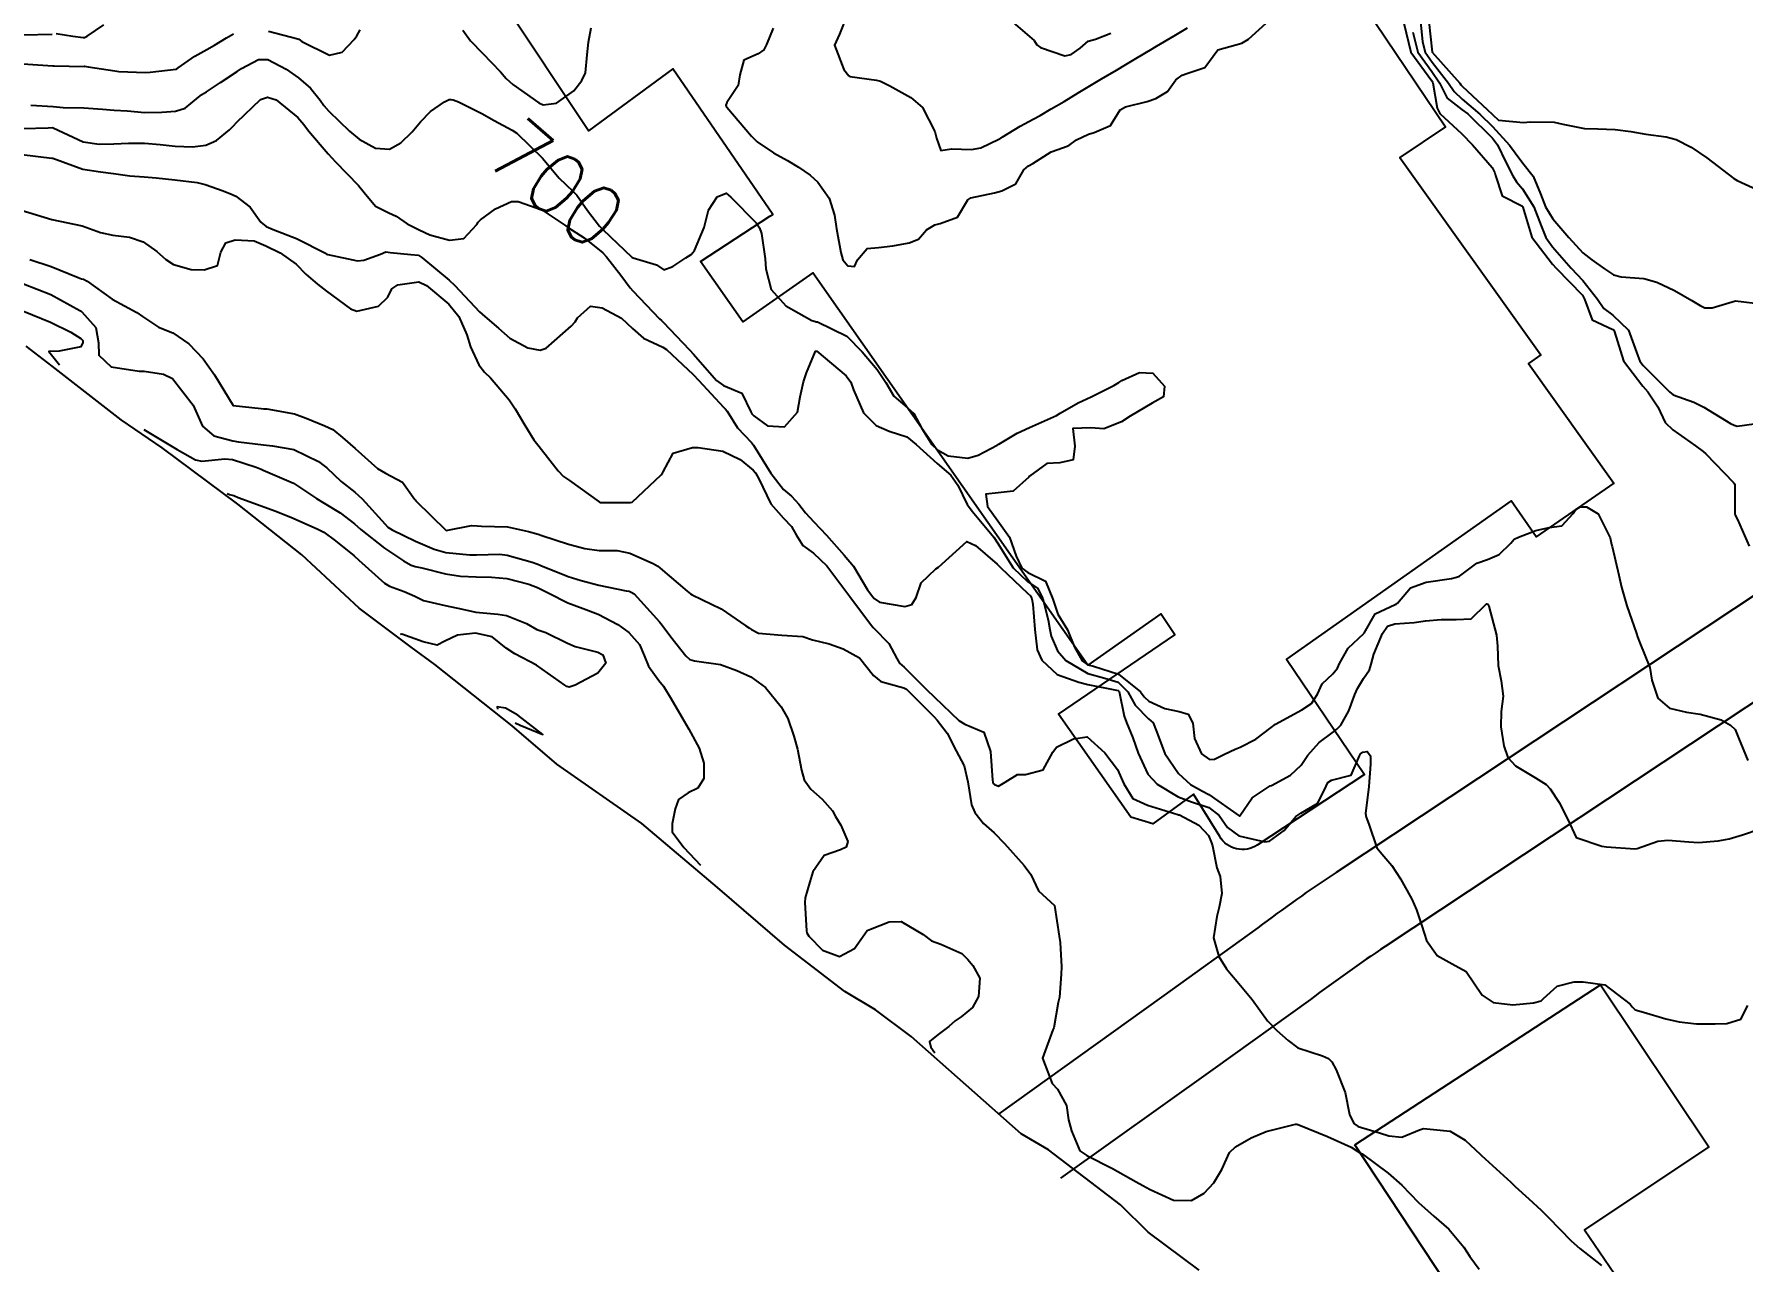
# Model space of a CAD drawing. Header units: metres. Extents: x 298520 to 308411, y 7433745 to 7450750.
# Drawn here: x 300711.7 to 300823.2, y 7443878.6 to 7443958.8 of the extents above; entities that cross this region are included whole.
import ezdxf
from ezdxf.enums import TextEntityAlignment as Align

# ---------------------------------------------------------------- set-up
doc = ezdxf.new("R2010")
doc.units = ezdxf.units.M
doc.header["$LTSCALE"] = 10
for name, color, linetype in [('Area', 45, 'Continuous'), ('Cotas', 45, 'Continuous'), ('Curvas de Nivel 1m', 11, 'Continuous'), ('Curvas de Nivel 5m', 15, 'Continuous'), ('Edificações', 30, 'Continuous'), ('Vias Primárias', 230, 'Continuous')]:
    doc.layers.add(name, color=color, linetype=linetype)
doc.styles.add('Style-STANDARD', font='STANDARD.shx')

msp = doc.modelspace()

# ---------------------------------------------------------------- linework, layer by layer
at = {"layer": 'Area'}
msp.add_polyline3d([(300787.75, 7443878.11, 704.31), (300784.42, 7443880.59, 711.2), (300782.61, 7443882.37, 711.07), (300777.91, 7443885.96, 703.92), (300776.13, 7443887.01, 704.03), (300768.95, 7443893.35, 705.22), (300766.62, 7443895.1, 705.02), (300764.62, 7443896.29, 705.24), (300760.67, 7443899.32, 704.87), (300756.3, 7443903.1, 705.3), (300751.37, 7443907.27, 706.89), (300745.81, 7443911.14, 706.77), (300742.89, 7443913.65, 707.03), (300737.84, 7443917.65, 707.16), (300736.3, 7443918.79, 707.02), (300732.9, 7443921.33, 706.66), (300729.16, 7443924.81, 706.37), (300724.99, 7443928.12, 706.43), (300720.04, 7443931.8, 705.34), (300717.36, 7443933.64, 705.52), (300712.86, 7443937.13, 705.28), (300711.17, 7443938.45, 704.9)], dxfattribs=at)
at = {"layer": 'Curvas de Nivel 1m', "flags": 128}
for points, elevation in [([(300713.12, 7443958.86), (300714.2, 7443958.69), (300714.88, 7443958.59), (300714.97, 7443958.6), (300715.14, 7443958.68), (300716.23, 7443959.42)], 698), ([(300739.67, 7443959.08), (300740.18, 7443958.38), (300740.96, 7443957.57), (300742.13, 7443956.36), (300742.5, 7443955.92), (300742.93, 7443955.53), (300744.64, 7443954.33), (300744.92, 7443954.21), (300745.78, 7443954.32), (300746.93, 7443955.11), (300747.45, 7443955.79), (300747.68, 7443956.29), (300747.8, 7443957.46), (300747.88, 7443958.29), (300748.05, 7443959.22)], 699), ([(300759.93, 7443959.2), (300759.49, 7443958.15), (300759.33, 7443957.79), (300758.96, 7443957.54), (300758.01, 7443957.12), (300757.76, 7443956.17), (300757.64, 7443955.47), (300756.92, 7443954.35), (300756.85, 7443954.18), (300756.87, 7443954.12), (300756.92, 7443954.05), (300758.51, 7443952.16), (300758.9, 7443951.78), (300759.96, 7443951.07), (300760.88, 7443950.57), (300761.59, 7443950.13), (300762.35, 7443949.6), (300762.86, 7443949.16), (300763.59, 7443948.1), (300763.94, 7443947), (300764.08, 7443946.1), (300764.35, 7443944.55), (300764.49, 7443944.09), (300764.8, 7443943.68), (300765.24, 7443943.64), (300765.45, 7443944.08), (300766.08, 7443944.81), (300766.81, 7443944.88), (300767.75, 7443944.99), (300768.81, 7443945.2), (300769.42, 7443945.43), (300769.94, 7443946.03), (300770.49, 7443946.36), (300770.83, 7443946.45), (300771.98, 7443946.86), (300772.65, 7443947.99), (300772.85, 7443948.13), (300774.38, 7443948.45), (300774.86, 7443948.58), (300775.78, 7443949.04), (300776.31, 7443949.96), (300776.61, 7443950.22), (300776.88, 7443950.38), (300778.08, 7443951.13), (300778.89, 7443951.42), (300779.25, 7443951.55), (300779.74, 7443951.91), (300780.53, 7443952.28), (300780.9, 7443952.39), (300781.95, 7443952.85), (300782.6, 7443953.87), (300782.93, 7443954.08), (300784.36, 7443954.42), (300784.93, 7443954.62), (300785.69, 7443955.08), (300786.23, 7443955.84), (300786.63, 7443956.15), (300786.95, 7443956.25), (300788.12, 7443956.65), (300788.97, 7443957.8), (300790.53, 7443958.23), (300790.98, 7443958.5), (300792.37, 7443959.76)], 699), ([(300764.76, 7443960.09), (300764.26, 7443958.82), (300763.94, 7443958.1), (300764.54, 7443956.5), (300764.87, 7443956.09), (300764.94, 7443956.05), (300766.69, 7443955.82), (300766.94, 7443955.74), (300767.55, 7443955.44), (300768.93, 7443954.69), (300769.69, 7443954.03), (300770.48, 7443952.45), (300770.6, 7443952.02), (300770.89, 7443951.22), (300771.57, 7443951.33), (300772.89, 7443951.28), (300773.49, 7443951.39), (300774.67, 7443951.97), (300774.82, 7443952.04), (300774.89, 7443952.09), (300776.06, 7443952.8), (300776.91, 7443953.26), (300777.36, 7443953.5), (300778.09, 7443953.93), (300778.93, 7443954.43), (300779.85, 7443954.99), (300780.94, 7443955.64), (300781.38, 7443955.89), (300782.36, 7443956.47), (300782.96, 7443956.83), (300783.61, 7443957.22), (300784.67, 7443957.85), (300784.86, 7443957.96), (300784.97, 7443958.04), (300786.11, 7443958.71), (300786.99, 7443959.24)], 698), ([(300775.14, 7443959.97), (300776.98, 7443958.41), (300777.15, 7443958.12), (300777.38, 7443957.94), (300778.97, 7443957.4), (300779.4, 7443957.48), (300779.99, 7443957.91), (300780.51, 7443958.37), (300780.98, 7443958.49), (300781.98, 7443958.88)], 697), ([(300801.11, 7443959.54), (300801.56, 7443957.65), (300802.94, 7443955.76), (300803, 7443955.64), (300803.28, 7443953.99), (300803.46, 7443953.63), (300804.9, 7443952.3), (300805.6, 7443951.6), (300806.88, 7443950.11), (300807.06, 7443949.77), (300807.1, 7443949.59), (300807.54, 7443948.26), (300808.85, 7443947.58), (300808.87, 7443947.56), (300808.88, 7443947.53), (300809.48, 7443945.55), (300810.81, 7443943.8), (300811.06, 7443943.54), (300812.78, 7443941.77), (300812.91, 7443941.52), (300813.41, 7443940.16), (300814.75, 7443939.54), (300814.83, 7443939.49), (300814.87, 7443939.37), (300815.45, 7443937.48), (300816.71, 7443935.84), (300817.04, 7443935.47), (300817.69, 7443934.47), (300818.18, 7443933.46), (300818.68, 7443932.97), (300820.15, 7443931.94), (300820.66, 7443931.57), (300820.83, 7443931.42), (300822.63, 7443929.53), (300822.7, 7443929.46), (300822.73, 7443929.4), (300822.72, 7443927.51), (300822.75, 7443927.4), (300822.89, 7443927.12), (300823.66, 7443925.38)], 699), ([(300802.2, 7443959.65), (300802.32, 7443958.31), (300802.5, 7443957.64), (300802.96, 7443956.99), (300804.02, 7443955.62), (300804.39, 7443955.07), (300804.93, 7443954.57), (300806.08, 7443953.6), (300806.91, 7443952.79), (300808.02, 7443951.57), (300808.38, 7443951.06), (300808.88, 7443950.39), (300809.55, 7443949.55), (300810.03, 7443948.38), (300810.37, 7443947.54), (300810.84, 7443946.76), (300811.89, 7443945.53), (300812.81, 7443944.54), (300813.39, 7443944.09), (300814.21, 7443943.5), (300814.8, 7443943.1), (300815.31, 7443942.97), (300816.79, 7443942.87), (300817.62, 7443942.63), (300818.78, 7443942.07), (300819.92, 7443941.43), (300820.45, 7443941.1), (300820.77, 7443940.95), (300821.24, 7443940.94), (300822.77, 7443941.4), (300824.58, 7443941.18)], 697), ([(300802.74, 7443959.64), (300802.96, 7443957.65), (300804.76, 7443955.61), (300804.84, 7443955.51), (300804.94, 7443955.41), (300806.87, 7443953.59), (300806.92, 7443953.54), (300807.3, 7443953.2), (300808.92, 7443953.05), (300809.37, 7443953.1), (300810.92, 7443953.08), (300811.49, 7443952.95), (300812.91, 7443952.65), (300813.78, 7443952.64), (300814.91, 7443952.6), (300815.93, 7443952.45), (300816.91, 7443952.29), (300818.23, 7443952.12), (300818.9, 7443951.93), (300819.87, 7443951.43), (300820.89, 7443950.74), (300822.65, 7443949.4), (300822.87, 7443949.26), (300824.16, 7443948.68)], 696), ([(300710.95, 7443956.89), (300712.91, 7443956.75), (300712.95, 7443956.75), (300712.99, 7443956.75), (300714.95, 7443956.71), (300714.98, 7443956.72), (300715.21, 7443956.69), (300716.95, 7443956.42), (300717.22, 7443956.38), (300718.95, 7443956.31), (300719.25, 7443956.33), (300720.95, 7443956.54), (300721, 7443956.56), (300721.08, 7443956.61), (300722.18, 7443957.37), (300722.96, 7443957.82), (300723.45, 7443958.1), (300724.25, 7443958.58), (300724.71, 7443958.84)], 699), ([(300710.97, 7443958.77), (300712.87, 7443958.82)], 698), ([(300726.98, 7443959.01), (300728.91, 7443958.52), (300728.97, 7443958.48), (300729.16, 7443958.33), (300730.96, 7443957.45), (300731.8, 7443957.64), (300732.58, 7443958.47), (300732.75, 7443958.7), (300732.98, 7443959.09)], 699), ([(300801.7, 7443958.94), (300802.03, 7443957.65), (300802.95, 7443956.37), (300803.43, 7443955.63), (300803.94, 7443954.63), (300804.93, 7443953.88), (300805.3, 7443953.61), (300806.9, 7443952.02), (300807.23, 7443951.58), (300807.77, 7443950.46), (300808.22, 7443949.57), (300808.47, 7443949.17), (300808.86, 7443948.71), (300809.59, 7443947.55), (300810.08, 7443946.3), (300810.38, 7443945.54), (300810.82, 7443944.93), (300812.04, 7443943.53), (300812.79, 7443942.72), (300813.76, 7443941.51), (300814.17, 7443940.9), (300814.76, 7443940.46), (300815.77, 7443939.48), (300816.4, 7443937.81), (300816.51, 7443937.47), (300816.73, 7443937.19), (300818.45, 7443935.45), (300818.7, 7443935.27), (300820.05, 7443934.79), (300820.69, 7443934.45), (300822.44, 7443933.4), (300822.68, 7443933.28), (300822.87, 7443933.21), (300823.99, 7443933.38)], 698), ([(300710.97, 7443952.66), (300712.59, 7443952.71), (300712.89, 7443952.72), (300712.93, 7443952.71), (300714.89, 7443951.79), (300715.92, 7443951.64), (300716.89, 7443951.65), (300717.85, 7443951.69), (300718.89, 7443951.7), (300719.91, 7443951.61), (300720.89, 7443951.5), (300722.03, 7443951.46), (300722.89, 7443951.57), (300723.6, 7443951.88), (300724.44, 7443952.57), (300724.67, 7443952.81), (300724.91, 7443953.07), (300726.46, 7443954.55), (300726.92, 7443954.71), (300727.49, 7443954.53), (300728.91, 7443953.37), (300729.3, 7443952.91), (300729.6, 7443952.51), (300730.88, 7443951), (300731.35, 7443950.49), (300732.86, 7443948.93), (300733.23, 7443948.47), (300733.98, 7443947.59), (300734.84, 7443947.14), (300735.33, 7443946.93), (300736.05, 7443946.43), (300736.56, 7443946.16), (300736.82, 7443946.04), (300737.52, 7443945.71), (300738.81, 7443945.36), (300739.73, 7443945.47), (300740.59, 7443946.38), (300740.68, 7443946.53), (300740.83, 7443946.69), (300741.8, 7443947.4), (300742.85, 7443947.89), (300743.29, 7443947.9), (300744.84, 7443947.34), (300746.39, 7443946.31), (300746.64, 7443946.12), (300746.82, 7443946.01), (300747.59, 7443945.52), (300748.81, 7443944.53), (300749.05, 7443944.28), (300749.99, 7443943.07), (300750.6, 7443942.26), (300750.78, 7443942.05), (300752.52, 7443940.23), (300752.64, 7443940.12), (300752.75, 7443940.01), (300754.47, 7443938.21), (300754.73, 7443937.93), (300756.24, 7443936.19), (300756.7, 7443935.88), (300757.9, 7443935.38), (300758.48, 7443934.16), (300758.54, 7443934.02), (300758.68, 7443933.89), (300759.57, 7443933.25), (300760.67, 7443933.18), (300761.53, 7443934.13), (300761.7, 7443935.13), (300761.92, 7443936.12), (300762.12, 7443936.71), (300762.69, 7443938.11), (300762.73, 7443938.12), (300762.79, 7443938.11), (300764.71, 7443936.5), (300765, 7443936.09), (300765.19, 7443935.59), (300765.84, 7443934.08), (300766.67, 7443933.26), (300767.51, 7443932.9), (300768.67, 7443932.53), (300769.28, 7443932.03), (300770.64, 7443930.77), (300771.53, 7443930.01), (300771.99, 7443929.37), (300772.61, 7443928.11), (300772.69, 7443927.99), (300772.93, 7443927.66), (300774.34, 7443925.97), (300774.58, 7443925.6), (300775.6, 7443923.96), (300776.55, 7443923.08), (300777.22, 7443922.61), (300777.54, 7443921.94), (300777.89, 7443920.56), (300778.01, 7443919.93), (300778.09, 7443919.51), (300778.5, 7443918.54), (300779.04, 7443917.91), (300780.48, 7443917.06), (300781.6, 7443916.77), (300782.47, 7443916.49), (300783.09, 7443915.87), (300783.58, 7443914.99), (300784.45, 7443914.11), (300784.74, 7443913.85), (300784.94, 7443913.34), (300785.5, 7443911.84), (300786.4, 7443910.54), (300787.19, 7443909.82), (300787.97, 7443909.39), (300788.39, 7443909.17), (300790.36, 7443907.78), (300790.41, 7443907.78), (300791.21, 7443908.95), (300792.39, 7443909.73), (300792.47, 7443909.76), (300793.72, 7443910.42), (300794.41, 7443911.09), (300794.67, 7443911.47), (300794.85, 7443911.73), (300795.59, 7443912.56), (300796.44, 7443913.19), (300796.73, 7443913.42), (300796.99, 7443913.7), (300797.53, 7443914.62), (300797.91, 7443915.7), (300798.08, 7443916.08), (300798.48, 7443916.75), (300798.86, 7443917.31), (300798.97, 7443917.68), (300799.15, 7443918.33), (300799.71, 7443919.67), (300800.04, 7443920.15), (300800.52, 7443920.32), (300801.78, 7443920.39), (300802.53, 7443920.5), (300803.55, 7443920.6), (300804.53, 7443920.59), (300805.5, 7443920.63), (300806.48, 7443921.59), (300806.52, 7443921.61), (300806.54, 7443921.61), (300806.59, 7443921.59), (300806.66, 7443921.47), (300807.16, 7443919.58), (300807.22, 7443918.86), (300807.27, 7443917.58), (300807.47, 7443916.59), (300807.6, 7443915.58), (300807.46, 7443914.58), (300807.44, 7443913.58), (300807.65, 7443912.35), (300807.91, 7443911.58), (300808.41, 7443911.04), (300809.7, 7443910.25), (300810.4, 7443909.81), (300810.66, 7443909.54), (300811.26, 7443908.65), (300811.82, 7443907.53), (300812.36, 7443906.35), (300814.05, 7443905.79), (300814.35, 7443905.75), (300816.2, 7443905.61), (300816.35, 7443905.64), (300817.69, 7443906.12), (300818.35, 7443906.19), (300819.71, 7443906.07), (300820.35, 7443906.04), (300821.63, 7443906.13), (300822.36, 7443906.27), (300823.22, 7443906.53), (300824.37, 7443906.93)], 701), ([(300710.88, 7443950.96), (300712.85, 7443950.73), (300712.87, 7443950.73), (300712.91, 7443950.71), (300714.87, 7443950.01), (300716.02, 7443949.83), (300716.86, 7443949.72), (300717.94, 7443949.57), (300718.86, 7443949.51), (300719.66, 7443949.43), (300720.86, 7443949.3), (300722.32, 7443949.13), (300722.86, 7443949.01), (300724.03, 7443948.58), (300724.62, 7443948.34), (300724.85, 7443948.24), (300725.79, 7443947.51), (300726.49, 7443946.55), (300726.83, 7443946.26), (300727.3, 7443946.06), (300728.82, 7443945.47), (300730.74, 7443944.49), (300730.78, 7443944.46), (300730.8, 7443944.45), (300730.86, 7443944.43), (300732.8, 7443944.02), (300733.21, 7443944.05), (300734.29, 7443944.46), (300734.65, 7443944.6), (300734.8, 7443944.59), (300734.92, 7443944.56), (300736.27, 7443944.43), (300736.77, 7443944.39), (300736.8, 7443944.37), (300736.99, 7443944.23), (300738.79, 7443942.75), (300739.16, 7443942.4), (300740.76, 7443940.68), (300741.1, 7443940.37), (300742, 7443939.61), (300742.74, 7443938.96), (300743.92, 7443938.34), (300744.73, 7443938.18), (300745.12, 7443938.32), (300746.75, 7443939.75), (300747, 7443940.04), (300747.16, 7443940.3), (300748.01, 7443941.05), (300748.76, 7443940.94), (300750.03, 7443940.27), (300750.75, 7443939.6), (300751.46, 7443938.97), (300752.73, 7443938.38), (300752.98, 7443938.23), (300754.71, 7443936.6), (300755.08, 7443936.21), (300756.69, 7443934.46), (300756.82, 7443934.33), (300756.93, 7443934.19), (300757.61, 7443933.11), (300758.52, 7443932.16), (300758.66, 7443931.98), (300759.78, 7443930.15), (300760.62, 7443929.09), (300761.13, 7443928.64), (300761.62, 7443928.12), (300762.05, 7443927.56), (300762.6, 7443926.96), (300763.42, 7443926.1), (300764.57, 7443924.79), (300765.17, 7443924.08), (300766.1, 7443922.52), (300766.45, 7443922.07), (300766.54, 7443921.97), (300766.87, 7443921.73), (300768.53, 7443921.44), (300768.99, 7443921.58), (300769.27, 7443922.03), (300769.6, 7443922.98), (300770.56, 7443923.9), (300770.72, 7443924.02), (300772.58, 7443925.69), (300773.14, 7443925.43), (300774.57, 7443924.2), (300774.79, 7443923.97), (300776.55, 7443922.31), (300776.73, 7443922.14), (300776.82, 7443921.95), (300776.89, 7443921.59), (300777.03, 7443919.94), (300777.18, 7443918.62), (300777.47, 7443917.94), (300778.48, 7443916.99), (300779.89, 7443916.49), (300780.47, 7443916.34), (300782.36, 7443915.98), (300782.46, 7443915.95), (300782.52, 7443915.88), (300782.86, 7443914.28), (300783.01, 7443913.87), (300783.42, 7443912.86), (300783.76, 7443911.86), (300784.4, 7443910.49), (300785.01, 7443909.84), (300786.38, 7443909.02), (300787.25, 7443908.68), (300788.38, 7443908.31), (300789.06, 7443907.79), (300789.59, 7443907.02), (300790.35, 7443906.47), (300792.03, 7443906.08), (300792.35, 7443906.11), (300793.29, 7443906.82), (300794.07, 7443907.73), (300794.38, 7443907.94), (300795.5, 7443908.6), (300796.05, 7443909.71), (300796.16, 7443909.95), (300796.4, 7443910.09), (300797.68, 7443910.42), (300798.22, 7443911.69), (300798.29, 7443911.82), (300798.43, 7443911.92), (300798.72, 7443911.98), (300798.94, 7443911.68), (300798.94, 7443911.15), (300798.82, 7443909.68), (300798.62, 7443907.93), (300798.65, 7443907.69), (300798.82, 7443907.23), (300799.34, 7443905.68), (300799.8, 7443905.13), (300800.33, 7443904.53), (300800.89, 7443903.65), (300801.63, 7443902.33), (300801.94, 7443901.64), (300802.29, 7443900.58), (300802.59, 7443899.64), (300803.28, 7443898.65), (300804.26, 7443898.11), (300805.18, 7443897.6), (300806.23, 7443896.06), (300806.95, 7443895.58), (300808.22, 7443895.43), (300809.58, 7443895.55), (300810.08, 7443895.69), (300810.23, 7443895.84), (300811.13, 7443896.64), (300812.24, 7443896.93), (300812.82, 7443896.94), (300814.24, 7443896.73), (300815.89, 7443895.48), (300816.03, 7443895.29), (300816.22, 7443895.11), (300816.75, 7443894.94), (300818.21, 7443894.52), (300819.09, 7443894.31), (300820.21, 7443894.18), (300821.43, 7443894.19), (300822.21, 7443894.21), (300823.11, 7443894.49), (300823.57, 7443895.39)], 702), ([(300710.84, 7443947.32), (300712.83, 7443946.71), (300714.83, 7443946.3), (300716.01, 7443945.87), (300716.82, 7443945.69), (300717.91, 7443945.55), (300718.81, 7443945.25), (300719.69, 7443944.63), (300720.29, 7443944.11), (300720.79, 7443943.77), (300721.94, 7443943.45), (300722.79, 7443943.42), (300723.66, 7443943.72), (300723.88, 7443944.58), (300724.21, 7443945.18), (300724.82, 7443945.39), (300726.06, 7443945.31), (300726.81, 7443945), (300727.75, 7443944.53), (300728.8, 7443943.79), (300729.43, 7443943.15), (300730.18, 7443942.5), (300730.78, 7443942.04), (300732.34, 7443940.89), (300732.76, 7443940.73), (300734.16, 7443941.06), (300734.77, 7443941.65), (300735.04, 7443942.19), (300735.42, 7443942.44), (300736.79, 7443942.64), (300737.31, 7443942.41), (300738.76, 7443941.19), (300739.42, 7443940.39), (300739.94, 7443939.19), (300740.18, 7443938.39), (300740.72, 7443937.22), (300741.09, 7443936.75), (300741.49, 7443936.37), (300742.69, 7443934.93), (300743.09, 7443934.35), (300743.73, 7443933.28), (300744.31, 7443932.33), (300744.66, 7443931.89), (300745.89, 7443930.31), (300746.24, 7443929.92), (300746.63, 7443929.66), (300748.57, 7443928.28), (300748.61, 7443928.25), (300748.66, 7443928.23), (300750.61, 7443928.23), (300750.72, 7443928.26), (300752.63, 7443930.05), (300752.72, 7443930.14), (300752.75, 7443930.23), (300753.41, 7443931.46), (300754.66, 7443931.82), (300755.04, 7443931.82), (300756.65, 7443931.59), (300757.78, 7443931.04), (300758.64, 7443930.35), (300758.79, 7443930.16), (300759, 7443929.78), (300759.78, 7443928.15), (300760.6, 7443927.22), (300761.13, 7443926.66), (300761.43, 7443926.13), (300761.87, 7443925.42), (300762.57, 7443924.93), (300763.44, 7443924.1), (300764.55, 7443922.62), (300764.95, 7443922.09), (300766.3, 7443920.29), (300766.46, 7443920.07), (300766.51, 7443920.02), (300767.48, 7443919.03), (300768, 7443918.05), (300768.19, 7443917.74), (300768.49, 7443917.47), (300769.95, 7443916.03), (300770.47, 7443915.51), (300772.05, 7443914), (300772.44, 7443913.76), (300773.69, 7443913.23), (300774.13, 7443911.97), (300774.26, 7443910.11), (300774.28, 7443909.97), (300774.3, 7443909.88), (300774.39, 7443909.81), (300774.65, 7443909.71), (300775.08, 7443909.96), (300775.88, 7443910.48), (300776.4, 7443910.46), (300777.56, 7443910.78), (300778.19, 7443911.92), (300778.43, 7443912.26), (300779.54, 7443912.81), (300780.43, 7443912.93), (300781.6, 7443911.89), (300782.41, 7443910.79), (300782.82, 7443909.87), (300783.42, 7443908.9), (300784.38, 7443908.47), (300786.35, 7443907.85), (300786.37, 7443907.84), (300786.46, 7443907.83), (300787.73, 7443907.17), (300788.36, 7443906.48), (300788.56, 7443906.01), (300788.63, 7443905.81), (300788.9, 7443904.38), (300789.11, 7443903.8), (300789.23, 7443902.71), (300789.06, 7443901.8), (300788.91, 7443901.19), (300788.69, 7443899.8), (300789.04, 7443898.58), (300789.54, 7443897.79), (300789.86, 7443897.39), (300790.24, 7443896.96), (300791.21, 7443895.77), (300792.21, 7443894.38), (300792.81, 7443893.75), (300793.56, 7443893.1), (300794.19, 7443892.63), (300795.8, 7443892.1), (300796.19, 7443891.92), (300796.41, 7443891.71), (300796.69, 7443891.19), (300797.28, 7443889.7), (300797.56, 7443888.27), (300797.84, 7443887.69), (300798.13, 7443887.48), (300799.53, 7443887.07), (300800.13, 7443886.88), (300800.99, 7443886.79), (300802.13, 7443887.26), (300802.4, 7443887.36), (300804.13, 7443887.17), (300805.11, 7443886.59), (300806.11, 7443885.66), (300806.19, 7443885.59), (300808.09, 7443883.84), (300808.38, 7443883.57), (300809.27, 7443882.75), (300810.07, 7443882.01), (300810.55, 7443881.54), (300812.04, 7443880.02), (300812.61, 7443879.51), (300814.02, 7443878.4)], 703), ([(300711.41, 7443944.11), (300712.79, 7443943.64), (300714.55, 7443942.93), (300714.78, 7443942.85), (300714.91, 7443942.82), (300715.14, 7443942.68), (300716.77, 7443941.51), (300718.38, 7443940.64), (300718.75, 7443940.39), (300719.81, 7443939.69), (300720.74, 7443939.31), (300721.79, 7443938.6), (300722.72, 7443937.61), (300723.47, 7443936.58), (300724.68, 7443934.57), (300726.51, 7443934.37), (300726.68, 7443934.36), (300726.87, 7443934.35), (300728.68, 7443934.03), (300729.44, 7443933.75), (300730.67, 7443933.25), (300731.18, 7443933), (300731.82, 7443932.48), (300732.65, 7443931.75), (300734.11, 7443930.46), (300734.63, 7443930.15), (300735.74, 7443929.55), (300736.54, 7443928.42), (300736.58, 7443928.38), (300736.61, 7443928.35), (300738.59, 7443926.4), (300740.25, 7443926.73), (300740.6, 7443926.7), (300740.9, 7443926.68), (300742.6, 7443926.65), (300743.96, 7443926.34), (300744.59, 7443926.16), (300744.84, 7443926.08), (300746.58, 7443925.51), (300747.64, 7443925.23), (300748.58, 7443925.1), (300749.76, 7443925.09), (300750.57, 7443924.92), (300752.11, 7443924.24), (300752.4, 7443924.07), (300752.56, 7443923.95), (300754.32, 7443922.44), (300754.54, 7443922.26), (300754.65, 7443922.21), (300756.53, 7443921.28), (300758.16, 7443920.17), (300758.38, 7443920.03), (300758.51, 7443919.94), (300758.97, 7443919.69), (300760.51, 7443919.58), (300761.87, 7443919.48), (300762.5, 7443919.26), (300763.59, 7443919.01), (300764.5, 7443918.68), (300765.57, 7443918.08), (300766.48, 7443916.93), (300766.97, 7443916.55), (300768.47, 7443916.14), (300768.65, 7443916.04), (300770.45, 7443914.23), (300770.64, 7443914.02), (300771.29, 7443913.16), (300771.89, 7443912.01), (300772.41, 7443911.04), (300772.64, 7443910), (300772.89, 7443908.5), (300773.1, 7443907.99), (300773.66, 7443907.28), (300774.36, 7443906.66), (300775.04, 7443905.96), (300776.33, 7443904.53), (300776.75, 7443903.94), (300777.25, 7443902.88), (300778.3, 7443901.92), (300778.6, 7443899.92), (300778.68, 7443899.51), (300778.76, 7443897.91), (300778.73, 7443897.43), (300778.62, 7443895.92), (300778.55, 7443895.59), (300778.25, 7443893.93), (300778.2, 7443893.8), (300777.53, 7443891.94), (300778.16, 7443890.29), (300778.5, 7443889.92), (300779.09, 7443888.86), (300779.22, 7443887.91), (300779.42, 7443887.2), (300779.96, 7443885.9), (300780.42, 7443885.58), (300782.1, 7443884.74), (300783.63, 7443883.86), (300784.08, 7443883.62), (300784.55, 7443883.37), (300786.07, 7443882.68), (300787.24, 7443882.65), (300788.08, 7443883.14), (300788.71, 7443883.8), (300789.22, 7443884.67), (300789.72, 7443885.79), (300790.12, 7443886.16), (300791.15, 7443886.74), (300792.13, 7443887.15), (300794.04, 7443887.64), (300794.13, 7443887.64), (300794.26, 7443887.6), (300796.12, 7443886.83), (300797.67, 7443886.14), (300798.11, 7443885.85), (300798.21, 7443885.79), (300798.39, 7443885.69), (300800.09, 7443884.44), (300800.99, 7443883.65), (300802.07, 7443882.53), (300803.06, 7443881.63), (300804.05, 7443880.77), (300805.04, 7443879.6), (300805.43, 7443879), (300806.02, 7443878.17)], 704), ([(300706.74, 7443942.3), (300707.6, 7443941.94), (300708.76, 7443941.52), (300710.65, 7443940.83), (300710.75, 7443940.8), (300710.98, 7443940.73), (300712.75, 7443940.02), (300714.08, 7443939.36), (300714.74, 7443938.95), (300714.86, 7443938.82), (300714.87, 7443938.69), (300714.73, 7443938.4), (300713.31, 7443938.12), (300712.64, 7443938.1), (300713.34, 7443937.23)], 706), ([(300718.85, 7443932.99), (300721.03, 7443931.69), (300722.21, 7443931.02), (300722.64, 7443930.93), (300724.13, 7443931.09), (300724.64, 7443931.04), (300726.19, 7443930.55), (300726.5, 7443930.41), (300726.63, 7443930.34), (300726.94, 7443930.22), (300728.62, 7443929.49), (300730.12, 7443928.5), (300730.61, 7443928.2), (300731.67, 7443927.55), (300732.6, 7443926.84), (300733.01, 7443926.47), (300734.57, 7443925.24), (300735.81, 7443924.43), (300736.29, 7443924.15), (300736.56, 7443924.06), (300737, 7443923.97), (300738.55, 7443923.58), (300739.53, 7443923.42), (300740.55, 7443923.37), (300741.55, 7443923.36), (300742.55, 7443923.26), (300743.99, 7443922.89), (300744.55, 7443922.68), (300745.28, 7443922.32), (300746.53, 7443921.69), (300747.52, 7443921.31), (300748.52, 7443920.93), (300749.8, 7443920.27), (300750.51, 7443919.75), (300751.21, 7443918.96), (300751.52, 7443918.24), (300751.79, 7443917.55), (300752.48, 7443916.6), (300752.77, 7443916.23), (300753.28, 7443915.41), (300753.97, 7443914.21), (300754.44, 7443913.44), (300755.1, 7443912.2), (300755.4, 7443911.21), (300755.41, 7443910.2), (300755.02, 7443909.57), (300754.38, 7443909.28), (300753.76, 7443908.84), (300753.54, 7443908.22), (300753.34, 7443907.24), (300753.35, 7443906.72), (300754.1, 7443905.71), (300755.19, 7443904.55)], 706), ([(300724.28, 7443928.82), (300724.44, 7443928.75), (300724.61, 7443928.72), (300724.73, 7443928.68), (300725.01, 7443928.56), (300727.47, 7443927.66), (300728.6, 7443927.22), (300730.21, 7443926.5), (300730.59, 7443926.29), (300731.35, 7443925.72), (300732.57, 7443924.75), (300732.89, 7443924.47), (300734.55, 7443922.96), (300734.88, 7443922.78), (300735.85, 7443922.43), (300736.54, 7443922.11), (300737.11, 7443921.84), (300738.53, 7443921.5), (300739.65, 7443921.26), (300740.52, 7443921.07), (300741.95, 7443920.93), (300742.52, 7443920.85), (300743.82, 7443920.34), (300744.51, 7443919.95), (300745.1, 7443919.74), (300746.5, 7443919.04), (300747.01, 7443918.82), (300748.49, 7443918.47), (300748.81, 7443918.28), (300749.02, 7443917.74), (300748.48, 7443917.08), (300747, 7443916.3), (300746.61, 7443916.17), (300746.47, 7443916.22), (300746.33, 7443916.31), (300744.49, 7443917.62), (300743.07, 7443918.34), (300742.5, 7443918.73), (300741.59, 7443919.45), (300740.51, 7443919.71), (300739.32, 7443919.58), (300738.5, 7443919.17), (300737.99, 7443918.92), (300737.08, 7443919.13), (300735.7, 7443919.64), (300735.59, 7443919.62)], 707), ([(300743.09, 7443913.85), (300743.41, 7443913.69), (300744.9, 7443913.09), (300743.27, 7443914.34), (300742.45, 7443914.81), (300741.91, 7443914.9), (300741.93, 7443914.74)], 706)]:
    msp.add_lwpolyline(points, dxfattribs=dict(at, elevation=elevation))
at = {"layer": 'Curvas de Nivel 5m', "flags": 128}
for points, elevation in [([(300711.46, 7443954.19), (300712.92, 7443954.1), (300713.59, 7443954.03), (300714.92, 7443954.01), (300716.15, 7443953.91), (300716.91, 7443953.86), (300717.76, 7443953.8), (300718.91, 7443953.71), (300720.02, 7443953.73), (300720.91, 7443953.79), (300721.54, 7443953.99), (300722.29, 7443954.6), (300722.64, 7443954.88), (300722.93, 7443955.06), (300723.86, 7443955.65), (300724.94, 7443956.38), (300725.23, 7443956.57), (300726.34, 7443957.16), (300726.95, 7443957.16), (300728.13, 7443956.53), (300728.94, 7443955.96), (300729.73, 7443955.3), (300730.36, 7443954.5), (300730.59, 7443954.16), (300730.92, 7443953.79), (300732.27, 7443952.48), (300732.9, 7443951.96), (300733.97, 7443951.38), (300734.89, 7443951.31), (300735.62, 7443951.71), (300736.36, 7443952.43), (300736.91, 7443953.1), (300737.57, 7443953.76), (300738.47, 7443954.4), (300738.78, 7443954.55), (300738.92, 7443954.55), (300739.04, 7443954.52), (300739.38, 7443954.4), (300740.92, 7443953.64), (300741.71, 7443953.17), (300742.9, 7443952.55), (300743.2, 7443952.35), (300744.88, 7443950.71), (300745.21, 7443950.32), (300745.96, 7443949.41), (300746.86, 7443948.56), (300747.11, 7443948.3), (300747.81, 7443947.31), (300748.6, 7443946.28), (300748.82, 7443946.05), (300750.71, 7443944.26), (300750.8, 7443944.21), (300752.32, 7443943.76), (300752.79, 7443943.43), (300753.38, 7443943.64), (300754.23, 7443944.22), (300754.59, 7443944.43), (300754.81, 7443944.69), (300755.42, 7443946.2), (300755.72, 7443947.32), (300756.28, 7443948.19), (300756.86, 7443948.43), (300757.17, 7443948.18), (300758.83, 7443946.49), (300759.05, 7443946.16), (300759.17, 7443945.81), (300759.41, 7443944.15), (300759.46, 7443943.49), (300759.81, 7443942.15), (300760.77, 7443941.08), (300762.46, 7443940.11), (300762.69, 7443940.05), (300762.75, 7443940.04), (300762.83, 7443940.03), (300764.74, 7443939.1), (300765.75, 7443938.08), (300766.72, 7443936.91), (300767.3, 7443936.06), (300767.82, 7443935.18), (300768.69, 7443934.44), (300769.11, 7443934.04), (300769.64, 7443933.07), (300770.29, 7443932.02), (300770.66, 7443931.67), (300771.37, 7443931.29), (300772.65, 7443931.13), (300773.31, 7443931.32), (300774.55, 7443931.97), (300774.62, 7443932.01), (300774.66, 7443932.05), (300775.86, 7443932.77), (300776.67, 7443933.12), (300778.44, 7443933.92), (300778.68, 7443934.07), (300779.85, 7443934.75), (300780.7, 7443935.13), (300782.18, 7443935.88), (300782.5, 7443936.08), (300782.71, 7443936.19), (300783.85, 7443936.72), (300784.72, 7443936.68), (300785.48, 7443935.84), (300785.41, 7443935.13), (300784.69, 7443934.71), (300783.24, 7443933.87), (300782.68, 7443933.49), (300781.52, 7443933.05), (300780.67, 7443933.1), (300779.51, 7443933.07), (300779.64, 7443931.91), (300779.53, 7443931.03), (300778.65, 7443930.82), (300777.8, 7443930.78), (300776.68, 7443929.95), (300776.63, 7443929.89), (300775.6, 7443928.98), (300774.62, 7443928.87), (300773.83, 7443928.77), (300773.92, 7443927.98), (300774.6, 7443927.03), (300775.37, 7443925.96), (300775.8, 7443924.73), (300776.17, 7443923.95), (300776.56, 7443923.66), (300777.71, 7443923.09), (300778.2, 7443921.93), (300778.53, 7443920.94), (300779.15, 7443919.91), (300779.62, 7443918.79), (300780.1, 7443917.9), (300780.49, 7443917.64), (300780.84, 7443917.54), (300782.48, 7443917.03), (300783.91, 7443915.86), (300784.15, 7443915.55), (300784.46, 7443915.25), (300785.51, 7443914.78), (300786.45, 7443914.59), (300787.03, 7443914.41), (300787.33, 7443913.82), (300787.45, 7443912.83), (300787.91, 7443911.81), (300788.42, 7443911.45), (300788.74, 7443911.48), (300789.4, 7443911.79), (300790.09, 7443912.12), (300790.43, 7443912.26), (300791.44, 7443912.77), (300792.44, 7443913.55), (300792.74, 7443913.76), (300794.45, 7443914.69), (300795.08, 7443915.1), (300795.48, 7443915.72), (300795.79, 7443916.4), (300796.48, 7443917.04), (300796.78, 7443917.41), (300796.92, 7443917.71), (300797.47, 7443918.73), (300798.51, 7443919.67), (300798.52, 7443919.69), (300799.24, 7443920.96), (300800.54, 7443921.58), (300800.61, 7443921.59), (300800.69, 7443921.66), (300801.54, 7443922.66), (300802.56, 7443923.02), (300804.23, 7443923.28), (300804.56, 7443923.35), (300804.75, 7443923.42), (300805.01, 7443923.61), (300805.88, 7443924.28), (300806.57, 7443924.5), (300807.33, 7443924.83), (300808.09, 7443925.57), (300808.32, 7443925.83), (300808.59, 7443925.97), (300809.74, 7443926.41), (300810.6, 7443926.59), (300811.42, 7443926.72), (300812.16, 7443927.52), (300812.35, 7443927.78), (300812.62, 7443927.94), (300813.04, 7443927.94), (300813.81, 7443927.5), (300814.59, 7443925.93), (300814.68, 7443925.49), (300814.71, 7443925.36), (300815.15, 7443923.48), (300815.33, 7443922.71), (300815.68, 7443921.48), (300816.31, 7443919.68), (300816.37, 7443919.47), (300816.51, 7443919.06), (300817.18, 7443917.46), (300817.31, 7443916.63), (300817.7, 7443915.46), (300818.46, 7443914.8), (300819.56, 7443914.54), (300820.45, 7443914.42), (300821.83, 7443914.03), (300822.45, 7443913.69), (300822.74, 7443913.4), (300822.97, 7443912.86), (300823.58, 7443911.39)], 700), ([(300711, 7443942.51), (300712.77, 7443941.82), (300714.66, 7443940.78), (300714.75, 7443940.73), (300714.8, 7443940.69), (300715.72, 7443939.66), (300715.89, 7443938.67), (300715.91, 7443937.85), (300716.72, 7443937.1), (300718.54, 7443936.82), (300718.71, 7443936.81), (300718.87, 7443936.8), (300720.13, 7443936.62), (300720.71, 7443936.33), (300722.06, 7443934.6), (300722.67, 7443933.22), (300723.42, 7443932.58), (300724.66, 7443932.26), (300725.02, 7443932.2), (300726.65, 7443931.99), (300727.25, 7443931.94), (300728.65, 7443931.69), (300730.24, 7443930.9), (300730.63, 7443930.63), (300730.79, 7443930.5), (300731.74, 7443929.6), (300732.62, 7443928.9), (300733.1, 7443928.47), (300734.6, 7443926.82), (300734.78, 7443926.63), (300735.07, 7443926.44), (300736.58, 7443925.7), (300737.8, 7443925.19), (300738.57, 7443924.96), (300740.14, 7443924.81), (300740.57, 7443924.81), (300742.08, 7443924.85), (300742.57, 7443924.8), (300744.2, 7443924.33), (300744.56, 7443924.21), (300744.77, 7443924.12), (300746.55, 7443923.39), (300747.39, 7443923.13), (300748.55, 7443922.84), (300750.33, 7443922.47), (300750.54, 7443922.44), (300750.67, 7443922.38), (300750.85, 7443922.26), (300752.52, 7443920.44), (300752.69, 7443920.23), (300753.26, 7443919.47), (300754.24, 7443918.21), (300754.49, 7443917.99), (300754.8, 7443917.9), (300756.49, 7443917.65), (300757.57, 7443917.26), (300758.48, 7443916.85), (300759.43, 7443916.15), (300760.45, 7443914.9), (300760.89, 7443914.13), (300761.28, 7443912.97), (300761.52, 7443912.12), (300761.78, 7443910.75), (300761.95, 7443910.12), (300762.39, 7443909.52), (300763.13, 7443908.86), (300763.81, 7443908.1), (300764, 7443907.72), (300764.36, 7443907.17), (300764.82, 7443906.09), (300764.71, 7443905.73), (300764.34, 7443905.56), (300763.26, 7443905.18), (300762.53, 7443904.12), (300762.32, 7443903.46), (300762.02, 7443902.41), (300762, 7443902.12), (300762.12, 7443900.27), (300762.14, 7443900.12), (300762.27, 7443899.91), (300763.16, 7443899), (300764.26, 7443898.59), (300765.24, 7443899.1), (300765.91, 7443900.07), (300766.07, 7443900.28), (300766.28, 7443900.38), (300767.5, 7443900.84), (300768.29, 7443900.87), (300769.73, 7443900.03), (300770.27, 7443899.61), (300770.88, 7443899.4), (300772.26, 7443898.78), (300772.64, 7443898.38), (300772.98, 7443897.99), (300773.42, 7443897.16), (300773.34, 7443895.98), (300772.95, 7443895.26), (300772.21, 7443894.64), (300771.82, 7443894.39), (300771.4, 7443894.01), (300770.71, 7443893.5), (300770.15, 7443893.04), (300770.22, 7443892.66), (300770.48, 7443892.29)], 705)]:
    msp.add_lwpolyline(points, dxfattribs=dict(at, elevation=elevation))
at = {"layer": 'Edificações'}
msp.add_lwpolyline([(300792.12, 7443970.16), (300803.84, 7443952.77), (300800.86, 7443950.76), (300810.05, 7443937.87), (300809.25, 7443937.3), (300814.82, 7443929.49), (300809.75, 7443925.98), (300808.12, 7443928.34), (300793.45, 7443918.01), (300798.55, 7443910.48), (300791.54, 7443905.86, -0.426635), (300789.09, 7443906.42), (300787.38, 7443909.19), (300784.73, 7443907.25), (300783.29, 7443907.69), (300778.57, 7443914.4), (300786.17, 7443919.6), (300785.24, 7443920.96), (300780.47, 7443917.61), (300762.53, 7443943.24), (300757.96, 7443940.04), (300755.2, 7443943.97), (300759.72, 7443946.93), (300759.92, 7443947.05), (300753.39, 7443956.55), (300747.87, 7443952.51), (300742.25, 7443960.97)], format="xyb", dxfattribs=at)
msp.add_lwpolyline([(300797.92, 7443886.29), (300813.96, 7443896.74), (300821.03, 7443886.15), (300812.9, 7443880.74), (300816.49, 7443875.46), (300808.35, 7443870.47)], close=True, dxfattribs=at)
at = {"layer": 'Vias Primárias'}
for points in [[(300812.53, 7444085.31), (300813.54, 7444081.83, -0.19425), (300812.75, 7444074.17, 0.007393), (300810.18, 7444069.11, 0.075572), (300809.54, 7444067.08, 0.208017), (300810.28, 7444064.26, 0.091317), (300817.22, 7444058.13, -0.015471), (300824.32, 7444053.57), (300848.8, 7444034.67), (300869.21, 7444019.51), (300888.47, 7444005.12), (300900.44, 7443996.27, -0.481401), (300900.52, 7443973.6), (300870.91, 7443953.26), (300796.69, 7443904.08, 0.01516), (300791.57, 7443900.45), (300785.28, 7443895.92), (300774.66, 7443888.31)], [(300914.36, 7443976.08), (300874.15, 7443948.45), (300799.9, 7443899.24, 0.015317), (300795.01, 7443895.78), (300788.65, 7443891.2), (300778.7, 7443884.12)]]:
    msp.add_lwpolyline(points, format="xyb", dxfattribs=at)

# ---------------------------------------------------------------- texts
at = {"layer": 'Cotas', "style": 'Style-STANDARD'}
msp.add_text('700', height=4, rotation=319.3171, dxfattribs=at).set_placement((300745.81, 7443949.04, 700), align=Align.MIDDLE_CENTER)

doc.saveas('drawing.dxf')
